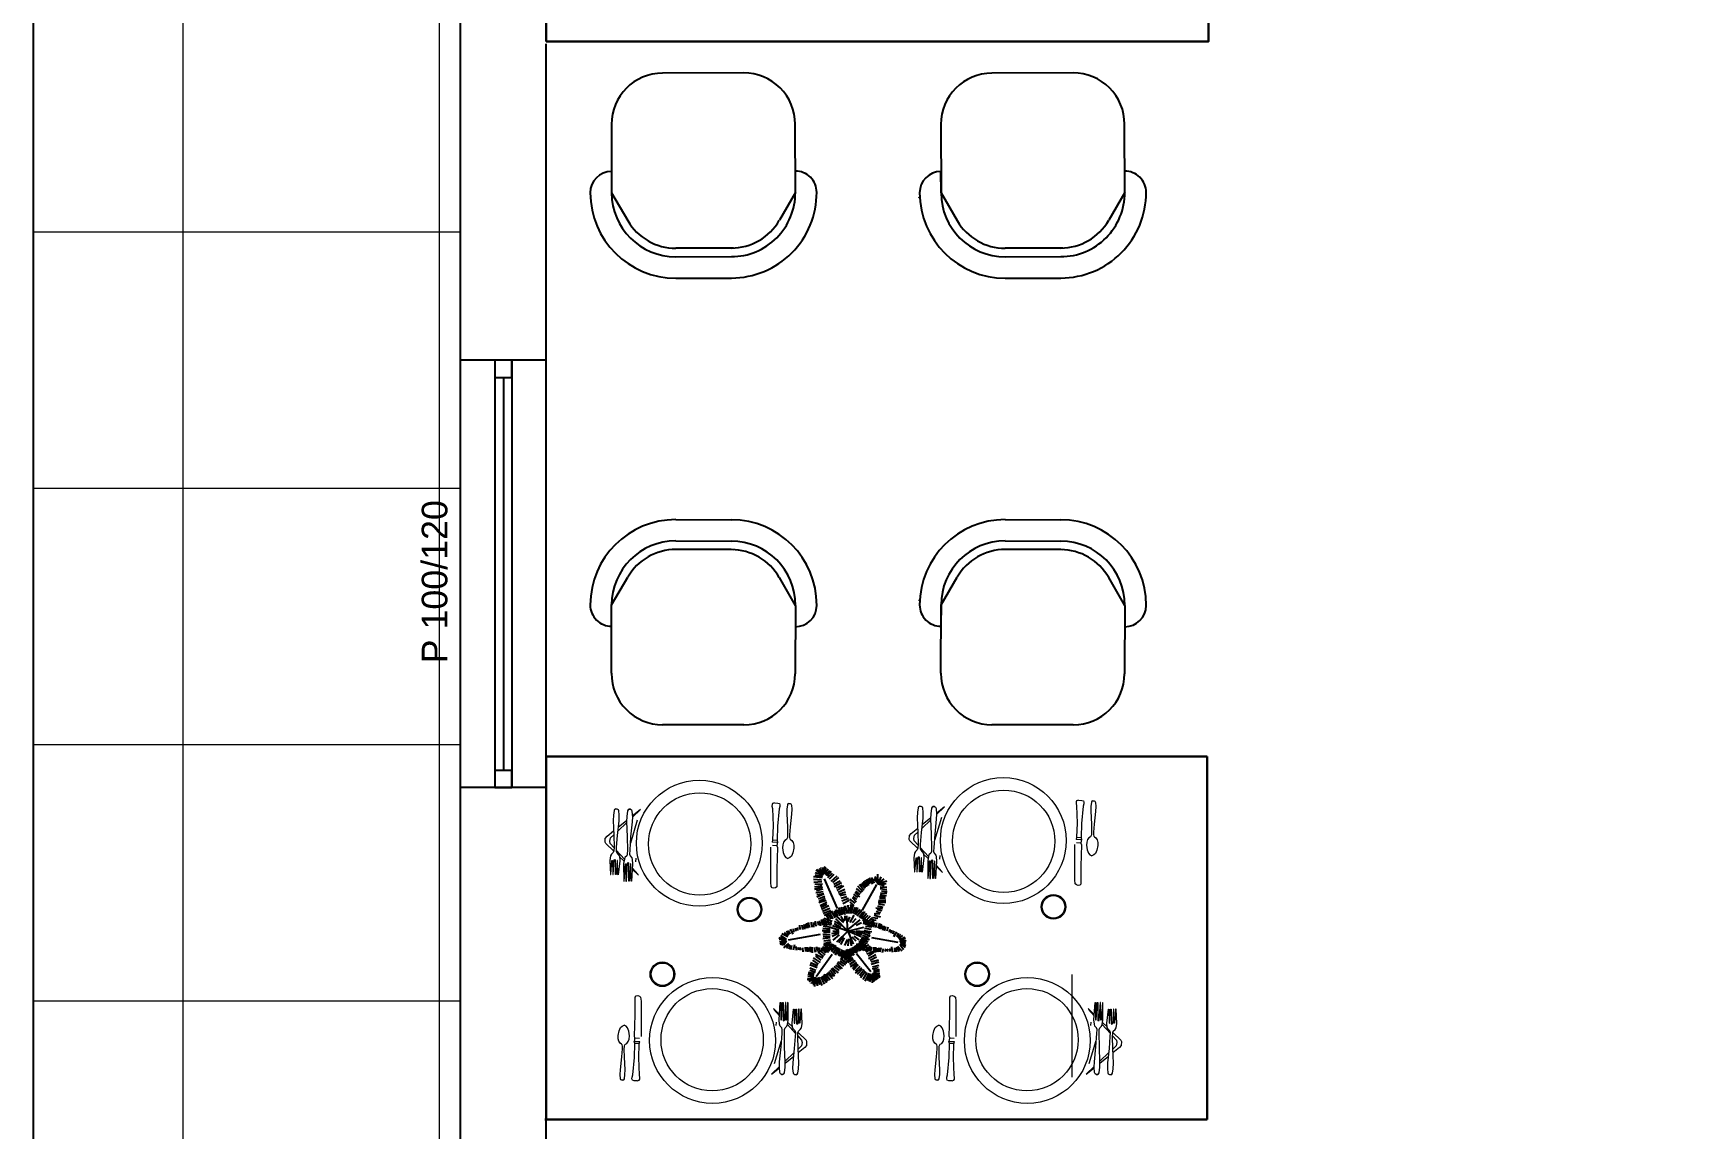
# Model space of a CAD drawing. Header units: millimetres. Extents: x 2497 to 4392, y 822 to 3100.
# Drawn here: x 2496.9 to 2886.6, y 1871.9 to 2128.2 of the extents above; entities that cross this region are included whole.
import ezdxf

# ---------------------------------------------------------------- set-up
doc = ezdxf.new("R2010")
doc.units = ezdxf.units.MM
doc.layers.add('6', color=6, linetype='Continuous')
doc.layers.add('LH', color=3, linetype='Continuous')
doc.styles.get("Standard").update_dxf_attribs({"font": 'arial.ttf'})

# ---------------------------------------------------------------- blocks, each defined once
blk = doc.blocks.new('A$C0CF827CB')
at = {"lineweight": 20}
for p, q in [((32.01, 27.45), (32, 27.05)), ((32.15, 27.7), (32.01, 27.45)), ((32.55, 27.82), (32.15, 27.7)), ((32.55, 27.82), (33.34, 27.8)), ((33.34, 27.8), (33.73, 27.66)), ((33.73, 27.66), (33.85, 27.39)), ((33.85, 27.39), (33.84, 27)), ((35.62, 27.35), (35.49, 26.38)), ((35.74, 27.62), (35.62, 27.35)), ((35.96, 27.72), (35.74, 27.62)), ((35.96, 27.72), (36.22, 27.71)), ((36.22, 27.71), (36.44, 27.6)), ((36.44, 27.6), (36.55, 27.33)), ((36.55, 27.33), (36.61, 26.34)), ((-5.12, 25), (-5.16, 23.69)), ((-5.16, 23.69), (-5, 20.27)), ((-4.96, 26.05), (-5.12, 25)), ((-4.82, 26.31), (-4.96, 26.05)), ((-4.55, 26.43), (-4.82, 26.31)), ((-4.55, 26.43), (-4.29, 26.42)), ((-4.29, 26.42), (-4.03, 26.28)), ((-3.85, 23.65), (-4.21, 20.24)), ((-4.03, 26.28), (-3.91, 26.02)), ((-3.91, 26.02), (-3.81, 24.96)), ((-3.81, 24.96), (-3.85, 23.65)), ((-1.98, 24.64), (-2.01, 23.46)), ((-2.01, 23.46), (-1.86, 19.91)), ((-1.81, 25.95), (-1.98, 24.64)), ((-1.67, 26.21), (-1.81, 25.95)), ((-1.4, 26.34), (-1.67, 26.21)), ((-1.14, 26.33), (-1.4, 26.34)), ((-1.4, 26.34), (-1.14, 26.33)), ((-1.14, 26.33), (-0.88, 26.19)), ((-0.7, 23.42), (-1.07, 19.88)), ((-0.88, 26.19), (-0.76, 25.92)), ((-0.76, 25.92), (-0.66, 24.6)), ((-0.66, 24.6), (-0.7, 23.42)), ((32, 27.05), (32.11, 26.52)), ((32.11, 26.52), (32.25, 22.44)), ((33.69, 26.47), (33.3, 22.41)), ((33.84, 27), (33.69, 26.47)), ((35.49, 26.38), (35.47, 25.26)), ((35.47, 25.26), (35.6, 22.26)), ((36.57, 25.23), (36.26, 22.24)), ((36.61, 26.34), (36.57, 25.23)), ((-5, 20.27), (-4.95, 17.5)), ((-4.21, 20.24), (-4.43, 17.49)), ((-1.86, 19.91), (-1.82, 16.75)), ((-1.07, 19.88), (-1.3, 16.74)), ((32.25, 22.44), (32.15, 19.16)), ((33.3, 22.41), (33.2, 19.13)), ((35.63, 19.74), (35.5, 19.41)), ((35.6, 22.26), (35.65, 20.4)), ((35.65, 20.4), (35.63, 19.74)), ((36.1, 20.38), (36.08, 19.73)), ((36.08, 19.73), (36.18, 19.39)), ((36.26, 22.24), (36.1, 20.38)), ((-5.53, 15.81), (-5.81, 15.43)), ((-5.13, 16.19), (-5.53, 15.81)), ((-4.98, 16.58), (-5.13, 16.19)), ((-4.95, 17.5), (-4.98, 16.58)), ((-4.43, 17.49), (-4.46, 16.57)), ((-4.46, 16.57), (-4.34, 16.17)), ((-4.34, 16.17), (-3.96, 15.76)), ((-3.96, 15.76), (-3.71, 15.36)), ((-1.85, 15.83), (-1.99, 15.44)), ((-1.82, 16.75), (-1.85, 15.83)), ((-1.3, 16.74), (-1.33, 15.82)), ((-1.33, 15.82), (-1.21, 15.42)), ((31.72, 9.18), (31.71, 17.46)), ((32.15, 19.16), (32.01, 18.64)), ((33.32, 18.6), (32.01, 18.64)), ((33.16, 17.81), (32.11, 17.85)), ((32.15, 19.16), (33.2, 19.13)), ((33.28, 17.42), (33.13, 12.42)), ((33.18, 18.34), (33.16, 17.81)), ((33.16, 17.81), (33.28, 17.42)), ((33.32, 18.6), (33.18, 18.34)), ((33.2, 19.13), (33.32, 18.6)), ((34.5, 18.05), (34.43, 17.34)), ((34.43, 17.34), (34.61, 16.19)), ((34.71, 18.63), (34.5, 18.05)), ((34.61, 16.19), (34.9, 15.41)), ((35.03, 19.06), (34.71, 18.63)), ((35.38, 19.29), (35.03, 19.06)), ((35.5, 19.41), (35.38, 19.29)), ((36.18, 19.39), (36.3, 19.27)), ((36.3, 19.27), (36.63, 19.01)), ((36.87, 16.12), (36.54, 15.36)), ((36.63, 19.01), (36.92, 18.56)), ((37.12, 17.26), (36.87, 16.12)), ((36.92, 18.56), (37.1, 17.97)), ((37.1, 17.97), (37.12, 17.26)), ((-5.81, 15.43), (-5.97, 14.38)), ((-5.97, 14.38), (-5.81, 11.09)), ((-5.68, 11.08), (-5.44, 14.36)), ((-5.44, 14.36), (-5.31, 14.36)), ((-5.31, 14.36), (-5.28, 11.07)), ((-5.15, 11.07), (-4.92, 14.48)), ((-4.92, 14.48), (-4.78, 14.61)), ((-4.65, 14.47), (-4.78, 14.61)), ((-4.62, 11.05), (-4.65, 14.47)), ((-4.26, 14.33), (-4.49, 11.05)), ((-4.13, 14.32), (-4.26, 14.33)), ((-4.1, 11.04), (-4.13, 14.32)), ((-3.61, 14.31), (-3.97, 11.03)), ((-3.71, 15.36), (-3.61, 14.31)), ((-2.54, 14.67), (-2.71, 13.62)), ((-2.71, 13.62), (-2.7, 9.55)), ((-2.57, 9.54), (-2.31, 13.61)), ((-2.4, 15.06), (-2.54, 14.67)), ((-1.99, 15.44), (-2.4, 15.06)), ((-2.31, 13.61), (-2.18, 13.61)), ((-2.18, 13.61), (-2.17, 9.53)), ((-2.04, 9.53), (-1.78, 13.73)), ((-1.78, 13.73), (-1.65, 13.85)), ((-1.52, 9.51), (-1.52, 13.72)), ((-1.21, 15.42), (-0.82, 15.01)), ((-1, 13.57), (-1.13, 13.58)), ((-0.82, 15.01), (-0.7, 14.61)), ((-0.7, 14.61), (-0.61, 13.56)), ((33.13, 12.42), (33.13, 8.22)), ((34.9, 15.41), (35.24, 15.05)), ((35.24, 15.05), (35.7, 14.84)), ((36.18, 15.02), (35.7, 14.84)), ((36.54, 15.36), (36.18, 15.02)), ((-5.81, 11.09), (-5.68, 11.08)), ((-5.28, 11.07), (-5.15, 11.07)), ((-4.49, 11.05), (-4.62, 11.05)), ((-3.97, 11.03), (-4.1, 11.04)), ((-2.7, 9.55), (-2.57, 9.54)), ((-2.17, 9.53), (-2.04, 9.53)), ((-1.39, 9.51), (-1.52, 9.51)), ((-0.86, 9.49), (-0.99, 9.5)), ((31.82, 8.26), (31.72, 9.18)), ((32.08, 7.99), (31.82, 8.26)), ((32.47, 7.84), (32.08, 7.99)), ((32.86, 7.96), (32.47, 7.84)), ((33.13, 8.22), (32.86, 7.96))]:
    blk.add_line(p, q, dxfattribs=at)
at = {"color": 255, "lineweight": 20}
for p, q in [((-1.52, 13.72), (-1.65, 13.85)), ((-1.13, 13.58), (-1.39, 9.51)), ((-0.99, 9.5), (-1, 13.57)), ((-0.61, 13.56), (-0.86, 9.49))]:
    blk.add_line(p, q, dxfattribs=at)
at = {"layer": '6', "color": 255, "lineweight": 20}
for p, q in [((-4.01, 22.14), (-2, 23.77)), ((0.49, 23.78), (-1.11, 18.42)), ((-0.68, 24.84), (1.23, 26.39)), ((-0.67, 24.47), (1.23, 26.26)), ((-7.02, 18.62), (-7, 19.54)), ((-7, 19.54), (-6.59, 20.05)), ((-6.59, 20.05), (-5.05, 21.3)), ((-5.97, 18.85), (-5.81, 19.63)), ((-5.81, 19.63), (-5.01, 20.39)), ((-4.11, 21.24), (-2, 23.22)), ((-6.9, 18.35), (-7.02, 18.62)), ((-5.01, 16.51), (-6.9, 18.35)), ((-5.85, 18.32), (-5.97, 18.85)), ((-4.96, 17.34), (-5.85, 18.32)), ((-2.54, 14.67), (-4.45, 16.77)), ((-2.62, 14.18), (-3.69, 15.23)), ((-1.52, 13.11), (-1.8, 13.39)), ((-1, 12.6), (-1.18, 12.78)), ((-1, 12.96), (-1.16, 13.14)), ((0.76, 10.89), (-0.68, 12.3)), ((0.64, 11.16), (-0.67, 12.59)), ((0.15, 14.87), (0.07, 14.07))]:
    blk.add_line(p, q, dxfattribs=at)
at = {"layer": '6', "lineweight": 20}
blk.add_line((-1.52, 13.54), (-1.73, 13.77), dxfattribs=at)
at = {"layer": '6', "color": 255, "lineweight": 20}
for centre, radius in [((14.99, 18.39), 14.73), ((15.09, 18.23), 11.97), ((26.73, 2.89), 2.89), ((26.73, 2.89), 2.63)]:
    blk.add_circle(centre, radius, dxfattribs=at)

msp = doc.modelspace()

# ---------------------------------------------------------------- linework, layer by layer
at = {"color": 6}
for p, q in [((2663.17, 2118.97), (2644.17, 2118.93)), ((2740.25, 2118.97), (2721.25, 2118.93)), ((2632.2, 2106.9), (2632.24, 2090.9)), ((2675.24, 2091), (2675.2, 2107)), ((2709.28, 2106.9), (2709.32, 2090.9)), ((2752.32, 2091), (2752.28, 2107)), ((2709.32, 2090.9), (2709.31, 2095.9)), ((2632.24, 2090.9), (2636.01, 2084.4)), ((2675.24, 2091), (2671.49, 2084.49)), ((2709.32, 2090.9), (2713.1, 2084.4)), ((2752.32, 2091), (2748.57, 2084.49)), ((2660.25, 2077.97), (2647.28, 2077.94)), ((2660.76, 2077.97), (2647.28, 2077.94)), ((2737.33, 2077.97), (2724.37, 2077.94)), ((2737.84, 2077.97), (2724.37, 2077.94)), ((2647.27, 2075.94), (2660.27, 2075.97)), ((2724.35, 2075.94), (2737.35, 2075.97)), ((2647.28, 2070.94), (2660.28, 2070.97)), ((2724.37, 2070.94), (2737.37, 2070.97)), ((2647.28, 2014.42), (2660.28, 2014.39)), ((2724.37, 2014.42), (2737.37, 2014.39)), ((2647.27, 2009.42), (2660.27, 2009.39)), ((2660.25, 2007.39), (2647.28, 2007.42)), ((2660.76, 2007.38), (2647.28, 2007.42)), ((2724.35, 2009.42), (2737.35, 2009.39)), ((2737.33, 2007.39), (2724.37, 2007.42)), ((2737.84, 2007.38), (2724.37, 2007.42)), ((2632.24, 1994.45), (2636.01, 2000.95)), ((2675.24, 1994.35), (2671.49, 2000.87)), ((2709.32, 1994.45), (2713.1, 2000.95)), ((2752.32, 1994.35), (2748.57, 2000.87)), ((2632.2, 1978.45), (2632.24, 1994.45)), ((2675.24, 1994.35), (2675.2, 1978.35)), ((2709.28, 1978.45), (2709.32, 1994.45)), ((2709.32, 1994.45), (2709.31, 1989.45)), ((2752.32, 1994.35), (2752.28, 1978.35)), ((2663.17, 1966.38), (2644.17, 1966.42)), ((2740.25, 1966.38), (2721.25, 1966.42))]:
    msp.add_line(p, q, dxfattribs=at)
at = {"color": 6, "lineweight": 30}
for p, q in [((2616.92, 1959), (2616.92, 1874)), ((2771.63, 1959), (2616.92, 1959)), ((2771.63, 1874), (2771.63, 1959)), ((2616.63, 1874), (2771.63, 1874))]:
    msp.add_line(p, q, dxfattribs=at)
at = {"color": 2}
msp.add_lwpolyline([(2596.92, 2958.72), (2496.92, 2958.72), (2496.92, 821.72), (4391.92, 821.72), (4391.92, 2958.72), (3791.92, 2958.72)], dxfattribs=at)
at = {"color": 252, "lineweight": 0}
for points in [[(2531.92, 2958.72), (2531.92, 821.72)], [(2591.92, 2958.72), (2591.92, 821.72)], [(2596.92, 2081.72), (2496.92, 2081.72)], [(2596.92, 2021.72), (2496.92, 2021.72)], [(2596.92, 1961.72), (2496.92, 1961.72)], [(2739.97, 1907.96), (2739.97, 1883.93)], [(2596.92, 1901.72), (2496.92, 1901.72)]]:
    msp.add_lwpolyline(points, dxfattribs=at)
at = {"color": 190}
for points in [[(2596.92, 1546.72), (2596.92, 2958.72)], [(2616.92, 1700.09), (2616.92, 2125.76)]]:
    msp.add_lwpolyline(points, dxfattribs=at)
at = {"color": 6, "lineweight": 30}
msp.add_lwpolyline([(2616.93, 2126.36), (2771.93, 2126.36), (2771.93, 2211.36), (2616.93, 2211.36), (2616.93, 2126.36)], dxfattribs=at)
at = {"color": 6}
for points in [[(2616.92, 2051.72), (2596.92, 2051.72)], [(2616.92, 1951.72), (2596.92, 1951.72)]]:
    msp.add_lwpolyline(points, dxfattribs=at)
at = {"color": 96}
for points in [[(2604.92, 2051.72), (2604.92, 1951.72)], [(2608.92, 2051.72), (2608.92, 1951.72)], [(2604.92, 2047.72), (2608.92, 2047.72)], [(2606.92, 2047.72), (2606.92, 1955.72)]]:
    msp.add_lwpolyline(points, dxfattribs=at)
for points in [[(2604.92, 2051.72), (2604.92, 2047.72), (2608.92, 2047.72), (2608.92, 2051.72)], [(2604.92, 1955.72), (2604.92, 1951.72), (2608.92, 1951.72), (2608.92, 1955.72)]]:
    msp.add_lwpolyline(points, close=True, dxfattribs=at)
at = {"color": 6}
for centre, radius, start, end in [((2644.2, 2106.93), 12, 90.1346, 180.1346), ((2663.2, 2106.97), 12, 0.1346, 90.1346), ((2721.28, 2106.93), 12, 90.1346, 180.1346), ((2740.28, 2106.97), 12, 0.1346, 90.1346), ((2632.24, 2090.9), 5, 90.1346, 180.1346), ((2675.24, 2091), 5, 0.1346, 90.1346), ((2709.32, 2090.9), 5, 90.1346, 180.1346), ((2752.32, 2091), 5, 0.1346, 90.1346), ((2647.24, 2090.94), 20, 180.1346, 270.1346), ((2647.24, 2090.94), 15, 180.1346, 270.1346), ((2660.24, 2090.97), 15, 270.1346, 0.1346), ((2660.24, 2090.97), 20, 270.1346, 0.1346), ((2724.32, 2090.94), 20, 180.1346, 270.1346), ((2724.32, 2090.94), 15, 180.1346, 270.1346), ((2737.32, 2090.97), 15, 270.1346, 0.1346), ((2737.32, 2090.97), 20, 270.1346, 0.1346), ((2647.25, 2090.94), 13, 210.1714, 270.1346), ((2660.22, 2090.97), 13, 270.1346, 330.0978), ((2724.33, 2090.94), 13, 210.1714, 270.1346), ((2737.3, 2090.97), 13, 270.1346, 330.0978), ((2647.24, 1994.42), 20, 89.8654, 179.8654), ((2660.24, 1994.39), 20, 359.8654, 89.8654), ((2724.32, 1994.42), 20, 89.8654, 179.8654), ((2737.32, 1994.39), 20, 359.8654, 89.8654), ((2647.24, 1994.42), 15, 89.8654, 179.8654), ((2647.25, 1994.42), 13, 89.8654, 149.8286), ((2660.22, 1994.39), 13, 29.9022, 89.8654), ((2660.24, 1994.39), 15, 359.8654, 89.8654), ((2724.32, 1994.42), 15, 89.8654, 179.8654), ((2724.33, 1994.42), 13, 89.8654, 149.8286), ((2737.3, 1994.39), 13, 29.9022, 89.8654), ((2737.32, 1994.39), 15, 359.8654, 89.8654), ((2632.24, 1994.45), 5, 179.8654, 269.8654), ((2675.24, 1994.35), 5, 269.8654, 359.8654), ((2709.32, 1994.45), 5, 179.8654, 269.8654), ((2752.32, 1994.35), 5, 269.8654, 359.8654), ((2644.2, 1978.42), 12, 179.8654, 269.8654), ((2663.2, 1978.38), 12, 269.8654, 359.8654), ((2721.28, 1978.42), 12, 179.8654, 269.8654), ((2740.28, 1978.38), 12, 269.8654, 359.8654)]:
    msp.add_arc(centre, radius, start, end, dxfattribs=at)
at = {"color": 252, "lineweight": 0}
for centre, radius, start, end in [((2740.72, 2110.69), 8.3, 73.1768, 95.172), ((2703.89, 2088.3), 1.5, 72.0724, 82.6035), ((2710.88, 2099.61), 8.16, 257.9299, 258.9269), ((2703.89, 1997.05), 1.5, 277.3965, 287.9276), ((2710.88, 1985.74), 8.16, 101.0731, 102.0701), ((2740.72, 1974.67), 8.3, 264.828, 286.8232), ((2688.17, 1923.91), 1.5, 175.6316, 352.6035)]:
    msp.add_arc(centre, radius, start, end, dxfattribs=at)
at = {"layer": 'LH', "color": 3}
for p, q in [((2681.61, 1931.96), (2681.67, 1933.03)), ((2681.72, 1931.67), (2682.23, 1933.21)), ((2681.88, 1931.47), (2682.43, 1933.02)), ((2681.51, 1930.55), (2679.47, 1930.78)), ((2681.38, 1930.03), (2679.47, 1930.15)), ((2681.44, 1929.63), (2679.53, 1929.52)), ((2681.57, 1929.12), (2679.78, 1929)), ((2681.63, 1930.84), (2679.84, 1931.24)), ((2681.63, 1931.19), (2679.9, 1931.76)), ((2681.89, 1931.25), (2680.07, 1932.39)), ((2681.86, 1931.32), (2680.4, 1932.54)), ((2681.68, 1931.78), (2680.91, 1932.75)), ((2681.25, 1932.88), (2681.18, 1932.85)), ((2685.13, 1923.37), (2682.09, 1930.32)), ((2682.12, 1931.53), (2682.92, 1932.68)), ((2682.37, 1931.24), (2683.29, 1932.33)), ((2682.68, 1931.01), (2683.6, 1932.11)), ((2682.86, 1930.67), (2683.91, 1931.64)), ((2683.23, 1930.38), (2684.34, 1931.42)), ((2683.6, 1929.81), (2685.02, 1931.01)), ((2684.03, 1929.52), (2685.39, 1930.67)), ((2684.22, 1929.12), (2685.69, 1929.86)), ((2684.34, 1928.54), (2686.06, 1929.46)), ((2691.55, 1928.08), (2690.62, 1929.17)), ((2691.79, 1928.37), (2690.93, 1929.46)), ((2690.98, 1922.99), (2694.27, 1929.05)), ((2692.1, 1928.54), (2691.3, 1929.81)), ((2692.47, 1928.77), (2691.73, 1930.09)), ((2692.78, 1929.17), (2692.1, 1930.32)), ((2693.4, 1929.12), (2692.53, 1930.5)), ((2693.76, 1929.34), (2693.03, 1930.67)), ((2694.62, 1929.15), (2693.64, 1930.32)), ((2694.62, 1929.15), (2693.89, 1930.9)), ((2694.62, 1929.15), (2694.52, 1931.47)), ((2694.62, 1929.15), (2696.03, 1930.37)), ((2694.62, 1929.15), (2696.63, 1929.84)), ((2694.62, 1929.15), (2696.46, 1929.27)), ((2694.62, 1929.15), (2696.04, 1928.8)), ((2694.64, 1929.13), (2695.32, 1930.82)), ((2681.44, 1928.71), (2679.72, 1928.43)), ((2681.57, 1928.37), (2679.72, 1927.85)), ((2681.75, 1927.33), (2680.03, 1927.1)), ((2681.63, 1927.91), (2680.15, 1927.56)), ((2680.27, 1926.7), (2681.88, 1926.93)), ((2681.94, 1926.76), (2680.27, 1926.07)), ((2682.12, 1926.24), (2680.64, 1925.61)), ((2682.43, 1925.26), (2680.77, 1924.69)), ((2682.18, 1925.72), (2680.83, 1925.03)), ((2684.77, 1928.2), (2686.19, 1928.83)), ((2685.02, 1927.62), (2686.56, 1928.71)), ((2685.26, 1927.22), (2686.8, 1927.91)), ((2685.39, 1926.76), (2686.99, 1927.33)), ((2685.69, 1926.41), (2687.11, 1926.76)), ((2685.94, 1925.78), (2687.3, 1926.24)), ((2686.13, 1925.21), (2687.67, 1925.84)), ((2686.31, 1924.57), (2687.85, 1925.32)), ((2689.21, 1924.63), (2687.97, 1925.61)), ((2689.51, 1924.92), (2688.59, 1925.9)), ((2689.64, 1925.49), (2688.78, 1926.18)), ((2689.82, 1925.95), (2688.96, 1926.76)), ((2690.31, 1926.07), (2689.21, 1927.16)), ((2690.44, 1926.64), (2689.39, 1927.45)), ((2690.69, 1927.1), (2689.58, 1928.08)), ((2690.99, 1927.33), (2689.88, 1928.65)), ((2691.24, 1927.62), (2690.25, 1929)), ((2694.72, 1925.28), (2696.42, 1925.37)), ((2694.89, 1925.81), (2696.32, 1925.77)), ((2694.96, 1926.18), (2696.35, 1926.18)), ((2695.06, 1928.06), (2696.67, 1927.87)), ((2695.09, 1926.65), (2696.57, 1926.46)), ((2695.11, 1928.49), (2696.62, 1928.39)), ((2695.14, 1927.08), (2696.65, 1926.97)), ((2695.37, 1927.53), (2696.7, 1927.41)), ((2681.01, 1924.11), (2682.62, 1924.86)), ((2682.62, 1924.34), (2681.2, 1923.6)), ((2683.05, 1924), (2681.32, 1923.19)), ((2683.29, 1923.37), (2681.57, 1922.73)), ((2683.54, 1922.85), (2681.75, 1922.22)), ((2683.79, 1922.45), (2682, 1921.76)), ((2683.19, 1920.56), (2682.4, 1922.13)), ((2683.62, 1920.87), (2682.75, 1922.12)), ((2684.12, 1921), (2683.29, 1922.38)), ((2684.61, 1921.25), (2683.7, 1922.81)), ((2684.32, 1922.89), (2684.77, 1921.34)), ((2685.15, 1921.52), (2684.69, 1923.19)), ((2686.61, 1920.15), (2685.05, 1921.48)), ((2685.7, 1921.72), (2685.16, 1923.13)), ((2686.15, 1921.84), (2685.38, 1923.6)), ((2686.68, 1920.38), (2685.88, 1921.53)), ((2686.48, 1922.01), (2685.95, 1923.68)), ((2686.89, 1921.94), (2686.53, 1923.7)), ((2686.87, 1920.61), (2686.93, 1921.7)), ((2687.39, 1922.14), (2687.01, 1924.01)), ((2687.48, 1918.13), (2687.3, 1921.7)), ((2687.6, 1920.38), (2687.97, 1921.41)), ((2687.78, 1922.25), (2687.63, 1924.16)), ((2687.78, 1922.73), (2688.58, 1924.29)), ((2688.47, 1922.73), (2687.85, 1923.54)), ((2688.84, 1923.54), (2688.04, 1924.29)), ((2688.65, 1923.08), (2688.04, 1923.77)), ((2688.04, 1920.09), (2689.02, 1921.87)), ((2689.02, 1924.06), (2688.1, 1924.86)), ((2688.31, 1922.2), (2688.26, 1924.25)), ((2688.27, 1922.56), (2688.78, 1924)), ((2688.68, 1922.23), (2689.31, 1923.71)), ((2689.17, 1921.99), (2689.89, 1923.64)), ((2690.33, 1923.18), (2689.33, 1921.91)), ((2689.7, 1921.7), (2690.79, 1923.06)), ((2690.18, 1921.37), (2691.02, 1922.64)), ((2690.55, 1921.08), (2691.52, 1922.73)), ((2690.87, 1920.91), (2691.92, 1922.31)), ((2691.06, 1920.54), (2692.27, 1921.86)), ((2691.27, 1919.7), (2691.56, 1921.23)), ((2691.51, 1920.25), (2692.81, 1921.65)), ((2691.83, 1920), (2693.29, 1921.24)), ((2693.32, 1921.32), (2694.53, 1921.1)), ((2693.65, 1921.82), (2695.19, 1921.47)), ((2693.69, 1922.24), (2695.03, 1922.13)), ((2694.06, 1922.7), (2695.14, 1922.46)), ((2694.09, 1923.59), (2695.63, 1923.4)), ((2694.3, 1923.13), (2695.47, 1922.96)), ((2694.46, 1924.04), (2695.74, 1923.73)), ((2694.65, 1924.9), (2696.38, 1924.86)), ((2694.66, 1924.52), (2696.12, 1924.26)), ((2673.44, 1916.75), (2672.08, 1917.44)), ((2673.62, 1916.98), (2672.7, 1917.79)), ((2673.81, 1917.21), (2673.19, 1918.08)), ((2673.99, 1917.39), (2673.62, 1918.25)), ((2674.73, 1917.39), (2674.11, 1918.54)), ((2674.91, 1917.85), (2674.79, 1918.65)), ((2675.35, 1918.08), (2675.35, 1918.77)), ((2675.84, 1918.25), (2675.78, 1918.94)), ((2676.39, 1918.48), (2676.27, 1919.46)), ((2677.01, 1918.48), (2676.82, 1919.51)), ((2677.44, 1918.59), (2677.32, 1919.69)), ((2677.87, 1918.82), (2677.69, 1919.74)), ((2678.18, 1918.71), (2677.93, 1919.97)), ((2678.55, 1918.88), (2678.3, 1920.15)), ((2679.1, 1919), (2679.04, 1920.2)), ((2679.6, 1919.05), (2679.53, 1920.15)), ((2680.09, 1919.28), (2679.97, 1920.43)), ((2680.64, 1919.46), (2680.58, 1920.38)), ((2681.14, 1919.34), (2680.95, 1920.55)), ((2681.57, 1919.46), (2681.44, 1920.84)), ((2683.42, 1918.21), (2681.5, 1918.14)), ((2683.38, 1918.58), (2681.63, 1918.7)), ((2683.36, 1917.16), (2681.63, 1917.34)), ((2683.59, 1919.47), (2681.7, 1919.8)), ((2683.62, 1919.88), (2681.79, 1920.43)), ((2683.59, 1918.94), (2681.82, 1919.24)), ((2683.37, 1917.75), (2681.85, 1917.76)), ((2682, 1919.46), (2681.88, 1921.01)), ((2683.86, 1920.35), (2681.94, 1921.05)), ((2682.49, 1919.4), (2682.37, 1920.66)), ((2683.11, 1919.51), (2682.86, 1921.01)), ((2683.6, 1919.69), (2683.54, 1920.43)), ((2685.44, 1918.31), (2683.62, 1918.91)), ((2685.45, 1917.85), (2683.72, 1917.5)), ((2685.45, 1917.62), (2683.85, 1916.87)), ((2687.48, 1918.13), (2683.94, 1919.38)), ((2685.51, 1918.02), (2684.03, 1918.13)), ((2685.86, 1918.93), (2684.31, 1919.83)), ((2686.05, 1919.43), (2684.4, 1920.39)), ((2687.48, 1918.13), (2684.7, 1920.95)), ((2687.48, 1918.13), (2684.84, 1915.52)), ((2687.48, 1918.13), (2688.78, 1915.09)), ((2691.02, 1917.61), (2687.48, 1918.13)), ((2690.66, 1916.74), (2687.48, 1918.13)), ((2687.54, 1918.42), (2690.44, 1920.78)), ((2687.54, 1918.13), (2691.24, 1919.05)), ((2688.59, 1920.09), (2689.45, 1921.07)), ((2689.45, 1919.51), (2690.75, 1920.09)), ((2691.41, 1917.97), (2689.45, 1918.13)), ((2690.85, 1917.24), (2689.45, 1917.56)), ((2691.14, 1917.68), (2692.71, 1916.94)), ((2692.72, 1917.41), (2691.25, 1918.09)), ((2691.29, 1918.26), (2693.07, 1917.94)), ((2691.42, 1918.8), (2693, 1918.53)), ((2691.65, 1919.27), (2693.16, 1919.11)), ((2691.69, 1919.79), (2693.4, 1919.37)), ((2691.7, 1919.65), (2691.97, 1921.01)), ((2692.1, 1919.54), (2693.73, 1920.78)), ((2692.12, 1919.49), (2692.43, 1920.68)), ((2692.62, 1919.56), (2692.78, 1920.47)), ((2692.63, 1920.06), (2693.65, 1920.08)), ((2692.79, 1920.42), (2693.71, 1920.37)), ((2693.03, 1920.85), (2694.12, 1920.69)), ((2693.15, 1919.33), (2693.4, 1920.46)), ((2693.62, 1919.05), (2693.79, 1920.13)), ((2694.1, 1918.94), (2694.29, 1920.13)), ((2694.64, 1918.77), (2695.02, 1920)), ((2694.99, 1918.56), (2695.37, 1919.79)), ((2695.31, 1918.64), (2695.59, 1919.53)), ((2695.71, 1918.36), (2695.95, 1919.44)), ((2696.13, 1918.2), (2696.42, 1919.22)), ((2696.74, 1918.14), (2696.97, 1919.1)), ((2697.27, 1917.85), (2697.41, 1918.53)), ((2697.74, 1917.63), (2697.82, 1918.32)), ((2698.15, 1917.36), (2698.36, 1918.14)), ((2698.28, 1916.88), (2699.02, 1917.96)), ((2699.02, 1916.8), (2699.48, 1917.62)), ((2699.19, 1916.61), (2699.89, 1917.4)), ((2673.11, 1915.9), (2671.41, 1916.57)), ((2673.11, 1915.9), (2671.43, 1916.15)), ((2671.61, 1915.57), (2673.11, 1915.9)), ((2673.11, 1915.9), (2671.64, 1914.96)), ((2673.11, 1915.9), (2671.65, 1916.46)), ((2671.68, 1915.23), (2673.11, 1915.9)), ((2673.13, 1916.12), (2671.83, 1916.98)), ((2673.11, 1915.9), (2671.91, 1915.2)), ((2673.11, 1915.9), (2672.03, 1914.73)), ((2673.13, 1915.72), (2672.45, 1914.74)), ((2673.63, 1915.19), (2672.47, 1914.2)), ((2673.86, 1915.01), (2673.16, 1914.01)), ((2681.05, 1917.31), (2673.59, 1915.96)), ((2674.09, 1914.83), (2673.7, 1913.85)), ((2674.32, 1914.71), (2674.16, 1913.79)), ((2675.03, 1914.89), (2674.71, 1913.62)), ((2675.32, 1914.49), (2675.4, 1913.68)), ((2675.8, 1914.37), (2675.96, 1913.7)), ((2676.32, 1914.32), (2676.42, 1913.63)), ((2676.91, 1914.23), (2677.02, 1913.25)), ((2677.51, 1914.37), (2677.58, 1913.32)), ((2677.95, 1914.37), (2678.1, 1913.28)), ((2678.43, 1914.24), (2678.47, 1913.31)), ((2678.7, 1914.43), (2678.76, 1913.14)), ((2679.1, 1914.35), (2679.16, 1913.06)), ((2679.66, 1914.37), (2679.89, 1913.19)), ((2680.16, 1914.43), (2680.36, 1913.36)), ((2680.69, 1914.33), (2680.85, 1913.18)), ((2682.22, 1912.5), (2680.96, 1913.65)), ((2681.27, 1914.29), (2681.43, 1913.39)), ((2682.38, 1912.93), (2681.41, 1914.02)), ((2683.4, 1916.56), (2681.63, 1916.28)), ((2681.72, 1914.52), (2681.83, 1913.31)), ((2681.77, 1916.89), (2683.38, 1916.74)), ((2682.82, 1913.45), (2681.78, 1914.43)), ((2683.54, 1914.99), (2681.79, 1914.82)), ((2683.46, 1916.02), (2681.88, 1915.74)), ((2683.4, 1915.5), (2681.93, 1915.14)), ((2683.24, 1913.88), (2681.97, 1914.95)), ((2683.54, 1915.57), (2682.09, 1914.13)), ((2682.17, 1914.52), (2682.38, 1913.15)), ((2683.72, 1914.34), (2682.34, 1915.35)), ((2683.86, 1915.15), (2682.58, 1913.74)), ((2682.59, 1914.62), (2682.84, 1913.08)), ((2683.05, 1914.79), (2683.23, 1913.53)), ((2684.22, 1914.95), (2683.11, 1913.39)), ((2684.7, 1914.72), (2683.67, 1913.26)), ((2683.68, 1914.83), (2683.79, 1913.32)), ((2685.51, 1917.27), (2684.03, 1915.95)), ((2684.93, 1914.37), (2684.08, 1912.85)), ((2684.2, 1914.78), (2684.32, 1914.04)), ((2685.28, 1914.25), (2684.53, 1912.49)), ((2685.68, 1914.02), (2685.02, 1912.65)), ((2686.2, 1913.75), (2685.3, 1912.26)), ((2686.42, 1916.85), (2685.39, 1915.39)), ((2685.77, 1912.2), (2686.59, 1913.59)), ((2686.66, 1916.5), (2685.8, 1914.98)), ((2687.49, 1913.72), (2686.01, 1912.64)), ((2686.77, 1913.54), (2686.26, 1911.81)), ((2686.74, 1913.6), (2687.38, 1911.8)), ((2687.4, 1916.14), (2686.75, 1914.77)), ((2687.2, 1913.86), (2687.81, 1912.18)), ((2687.67, 1916.29), (2687.54, 1914.68)), ((2687.62, 1913.85), (2688.38, 1912.28)), ((2687.92, 1914.07), (2688.93, 1912.44)), ((2688.04, 1916.29), (2688.28, 1914.68)), ((2688.34, 1914.26), (2689.09, 1912.93)), ((2688.47, 1916.75), (2689.39, 1915.83)), ((2688.86, 1914.54), (2689.56, 1912.94)), ((2688.9, 1916.93), (2690.13, 1916.06)), ((2689.88, 1913.29), (2689.21, 1914.77)), ((2689.36, 1914.87), (2690.49, 1913.47)), ((2689.74, 1915.17), (2689.42, 1913.94)), ((2689.6, 1914.84), (2691.19, 1913.55)), ((2690.18, 1914.95), (2689.77, 1913.45)), ((2689.81, 1915.19), (2690.83, 1913.95)), ((2689.99, 1915.21), (2691.53, 1914.08)), ((2690.15, 1915.58), (2691.82, 1914.64)), ((2690.18, 1915.55), (2691.65, 1916.41)), ((2690.59, 1914.8), (2690.23, 1913.46)), ((2690.29, 1915.4), (2691.33, 1914.29)), ((2690.33, 1916.08), (2691.89, 1915.21)), ((2690.6, 1915.05), (2691.98, 1915.97)), ((2690.65, 1916.35), (2692.26, 1915.66)), ((2690.66, 1915.76), (2691.68, 1914.33)), ((2690.73, 1916.71), (2692.57, 1916.15)), ((2691.03, 1914.76), (2690.8, 1913.57)), ((2690.93, 1917.13), (2692.36, 1916.62)), ((2690.97, 1914.57), (2692.11, 1915.44)), ((2691.46, 1914.49), (2691.2, 1913.6)), ((2691.36, 1914.02), (2692.44, 1915)), ((2691.48, 1913.57), (2692.85, 1914.58)), ((2692.04, 1914.46), (2691.76, 1913.34)), ((2691.79, 1913.21), (2693.22, 1914.1)), ((2691.99, 1912.78), (2693.75, 1913.45)), ((2692.58, 1914.51), (2692.26, 1913.46)), ((2693.06, 1914.4), (2692.71, 1913.24)), ((2693.07, 1916.63), (2699.24, 1915.51)), ((2693.62, 1914.32), (2693.42, 1913.05)), ((2694.03, 1914.36), (2693.83, 1913.08)), ((2694.28, 1914.14), (2694.14, 1913.21)), ((2694.76, 1914.21), (2694.51, 1913.14)), ((2695.21, 1914.17), (2695.03, 1913.14)), ((2695.79, 1913.97), (2695.57, 1913)), ((2696.39, 1913.99), (2696.21, 1913.32)), ((2696.91, 1913.99), (2696.67, 1913.34)), ((2697.39, 1914.06), (2697.23, 1913.26)), ((2697.72, 1914.43), (2697.91, 1913.14)), ((2698.42, 1914.18), (2698.47, 1913.24)), ((2698.65, 1914.28), (2698.94, 1913.26)), ((2698.9, 1914.43), (2699.5, 1913.36)), ((2699.15, 1914.58), (2700.19, 1913.47)), ((2699.35, 1916.36), (2700.35, 1917.07)), ((2699.5, 1916.12), (2700.92, 1916.66)), ((2699.66, 1915.07), (2700.58, 1913.82)), ((2699.7, 1915.62), (2700.99, 1916.51)), ((2699.83, 1915.27), (2700.76, 1916.14)), ((2699.83, 1915.27), (2701.16, 1916.01)), ((2699.83, 1915.27), (2701.12, 1915.52)), ((2699.86, 1915.18), (2701.05, 1915.05)), ((2701.11, 1914.65), (2699.86, 1915.18)), ((2700.03, 1915.07), (2700.93, 1914.26)), ((2680.36, 1909.5), (2678.63, 1910.18)), ((2680.41, 1910.01), (2678.76, 1910.67)), ((2680.68, 1910.36), (2679.33, 1911.32)), ((2681.13, 1910.74), (2679.51, 1911.83)), ((2681.63, 1911.77), (2679.94, 1912.62)), ((2681.24, 1911.28), (2680.02, 1912.24)), ((2683.85, 1912.67), (2680.08, 1907.43)), ((2681.87, 1912.18), (2680.54, 1913.21)), ((2684.21, 1909.86), (2685.46, 1908.85)), ((2684.63, 1910.15), (2685.88, 1909.28)), ((2684.92, 1910.59), (2686.21, 1909.39)), ((2686.6, 1909.87), (2685.19, 1910.94)), ((2685.65, 1911.18), (2686.97, 1910.28)), ((2685.75, 1911.72), (2687.27, 1910.58)), ((2685.84, 1913.4), (2686.18, 1911.38)), ((2686.2, 1912.24), (2687.56, 1911.01)), ((2687.88, 1913.16), (2686.25, 1912.18)), ((2686.37, 1913.42), (2686.79, 1911.56)), ((2687.93, 1912.61), (2686.52, 1911.85)), ((2686.54, 1912.7), (2687.93, 1911.42)), ((2686.78, 1913.1), (2688.22, 1911.85)), ((2686.84, 1911.41), (2688.36, 1912.32)), ((2687.29, 1913.35), (2686.86, 1911.81)), ((2688.59, 1911.94), (2687.18, 1910.88)), ((2687.73, 1913.08), (2687.42, 1911.59)), ((2688.83, 1911.48), (2687.5, 1910.74)), ((2688.24, 1912.98), (2687.65, 1911.33)), ((2689.23, 1911.14), (2687.88, 1910.27)), ((2689.56, 1910.7), (2688.06, 1909.71)), ((2688.58, 1909.35), (2689.66, 1910.56)), ((2689.93, 1910.23), (2688.78, 1908.93)), ((2690.34, 1909.81), (2689.23, 1908.77)), ((2689.54, 1912.89), (2692.91, 1908.63)), ((2692.33, 1912.26), (2693.64, 1913.08)), ((2692.37, 1911.71), (2694.1, 1912.63)), ((2692.78, 1911.28), (2694.23, 1912.09)), ((2693.01, 1910.91), (2694.72, 1911.39)), ((2693.01, 1910.39), (2694.8, 1910.89)), ((2693.28, 1909.76), (2694.76, 1910.1)), ((2693.32, 1909.29), (2694.71, 1909.62)), ((2679.6, 1906.96), (2678, 1906.69)), ((2679.7, 1907.19), (2678.07, 1906.95)), ((2679.53, 1907.38), (2678.14, 1907.55)), ((2679.67, 1907.73), (2678.27, 1908.04)), ((2679.73, 1908.11), (2678.33, 1908.42)), ((2679.39, 1906.73), (2678.42, 1906.28)), ((2680.03, 1908.9), (2678.59, 1909.4)), ((2679.95, 1908.44), (2678.59, 1908.91)), ((2678.75, 1905.98), (2678.8, 1905.93)), ((2679.52, 1906.87), (2679.02, 1905.74)), ((2679.84, 1907.25), (2679.45, 1905.39)), ((2679.89, 1907.31), (2679.73, 1905.17)), ((2680.07, 1907.11), (2680.37, 1905.31)), ((2680.37, 1907.27), (2680.85, 1905.5)), ((2680.68, 1907.3), (2681.43, 1905.39)), ((2681.2, 1907.43), (2681.99, 1905.69)), ((2681.52, 1907.67), (2682.52, 1906.04)), ((2681.92, 1908.02), (2682.86, 1906.5)), ((2682.34, 1908.1), (2683.4, 1906.71)), ((2682.58, 1908.37), (2683.91, 1906.98)), ((2682.96, 1908.64), (2683.96, 1907.5)), ((2683.41, 1909.02), (2684.42, 1907.6)), ((2684.66, 1908.01), (2683.71, 1909.32)), ((2683.83, 1909.45), (2685.22, 1908.31)), ((2690.69, 1909.5), (2689.23, 1908.25)), ((2690.9, 1909.2), (2689.7, 1907.93)), ((2691.31, 1909.08), (2690.22, 1907.66)), ((2691.67, 1908.69), (2690.51, 1907.17)), ((2691.97, 1908.42), (2691, 1906.77)), ((2692.47, 1908.23), (2691.52, 1906.41)), ((2692.77, 1908.17), (2692.11, 1906.47)), ((2693.06, 1907.98), (2692.58, 1906.23)), ((2693.32, 1908.21), (2693.19, 1906.02)), ((2693.32, 1908.21), (2695.02, 1908.22)), ((2693.32, 1908.21), (2694.19, 1906.67)), ((2693.32, 1908.21), (2693.96, 1906.51)), ((2693.32, 1908.21), (2693.49, 1906.2)), ((2693.32, 1908.21), (2694.61, 1906.99)), ((2693.32, 1908.21), (2695.08, 1907.35)), ((2693.32, 1908.21), (2695.03, 1907.62)), ((2693.5, 1908.95), (2694.92, 1909.11)), ((2693.52, 1908.56), (2694.94, 1908.72))]:
    msp.add_line(p, q, dxfattribs=at)

# ---------------------------------------------------------------- block references
at = {"color": 6}
for p in [(2637.77, 1920.28), (2708.91, 1920.91)]:
    msp.add_blockref('A$C0CF827CB', p, dxfattribs=at)
at = {"color": 6, "rotation": 180}
for p in [(2670.86, 1910.9), (2744.51, 1910.9)]:
    msp.add_blockref('A$C0CF827CB', p, dxfattribs=at)

# ---------------------------------------------------------------- texts
at = {"color": 5, "insert": (2587.81, 1980.77), "char_height": 6, "attachment_point": 1, "rotation": 90}
msp.add_mtext_dynamic_manual_height_columns('P 100/120', width=50.2571, gutter_width=12.5, heights=[0], dxfattribs=at)

doc.saveas('drawing.dxf')
